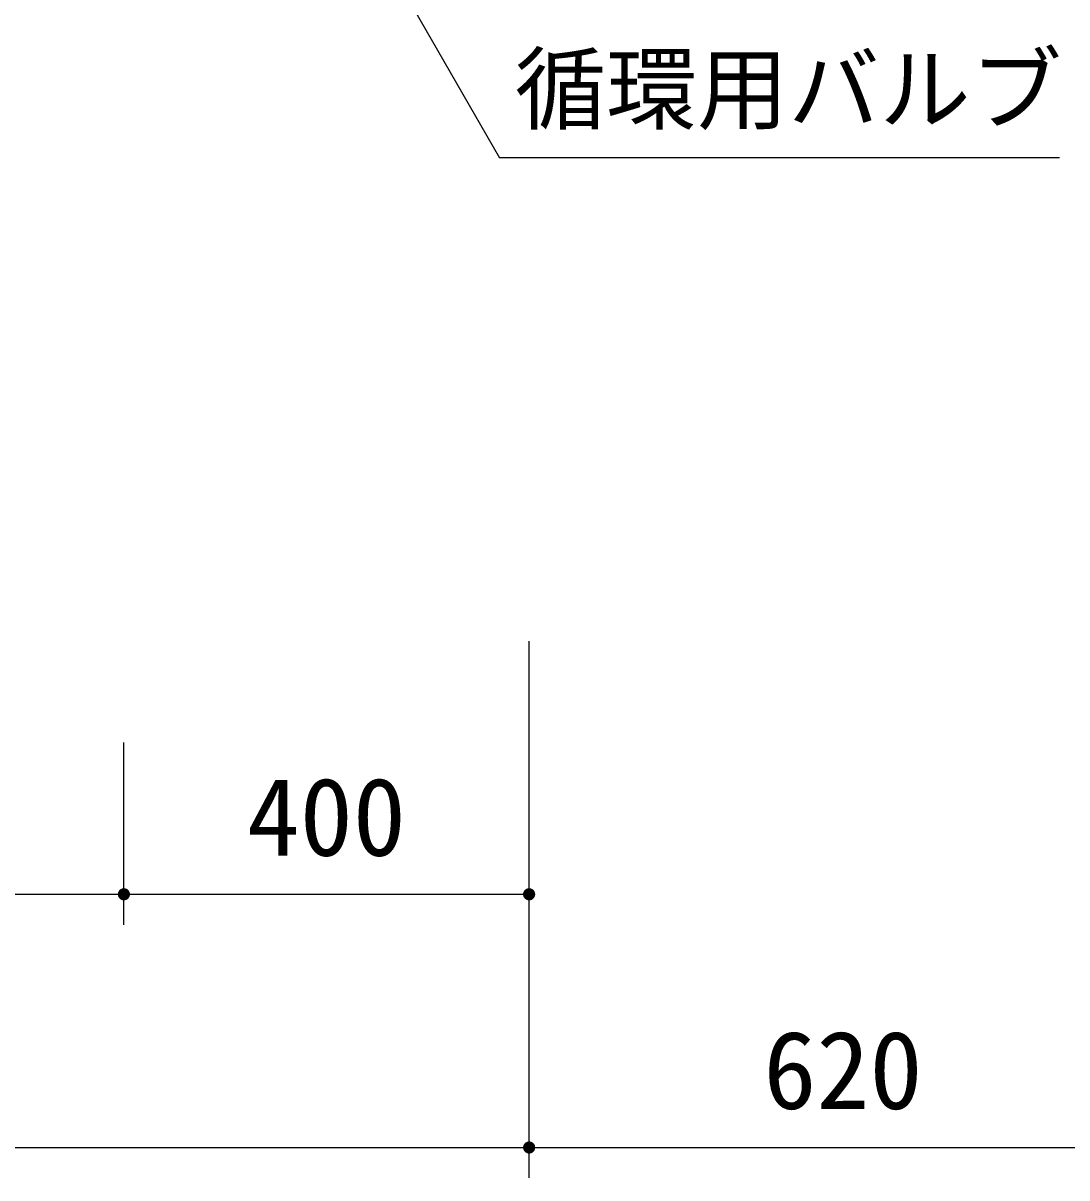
# Model space of a CAD drawing. Units: millimetres, scale not verified. Extents: x -8910 to 8910, y -6308 to 6308.
# Drawn here: x -4634 to -3604, y -289 to 851 of the extents above; entities that cross this region are included whole.
import ezdxf
from ezdxf.enums import TextEntityAlignment as Align

# ---------------------------------------------------------------- set-up
doc = ezdxf.new("R2010")
doc.units = ezdxf.units.MM
doc.header["$LTSCALE"] = 30
doc.layers.add('0-2_空気管', color=3, linetype='Continuous', lineweight=25)
doc.layers.add('0-6_製作', color=5, linetype='Continuous', lineweight=25)
doc.styles.add('ＭＳ ゴシック', font='')
doc.styles.get('ＭＳ ゴシック').set_extended_font_data('MS Gothic')

msp = doc.modelspace()

# ---------------------------------------------------------------- linework, layer by layer
at = {"layer": '0-2_空気管'}
for p in [(-4507.33, 1313.77), (-3610.66, 718.27)]:
    msp.add_line(p, (-4163.52, 718.27), dxfattribs=at)
at = {"layer": '0-6_製作', "color": 2}
for p, q in [((-4134.36, -288.93), (-4134.36, 241.07)), ((-4534.37, -38.93), (-4534.37, 141.07)), ((-4934.36, -8.93), (-4534.37, -8.93)), ((-4534.37, -8.93), (-4134.36, -8.93)), ((-6344.36, -258.93), (-4134.36, -258.93)), ((-4134.36, -258.93), (-3514.36, -258.93))]:
    msp.add_line(p, q, dxfattribs=at)
at = {"layer": '0-6_製作'}
for points in [[(-4540.36, -8.55), (-4534.37, -8.93), (-4540.37, -8.93)], [(-4534.37, -8.93), (-4540.32, -9.68), (-4540.37, -8.93)], [(-4540.26, -7.8), (-4534.37, -8.93), (-4540.36, -8.55)], [(-4534.37, -8.93), (-4540.18, -10.42), (-4540.32, -9.68)], [(-4540.08, -7.07), (-4534.37, -8.93), (-4540.26, -7.8)], [(-4534.37, -8.93), (-4539.95, -11.14), (-4540.18, -10.42)], [(-4539.8, -6.37), (-4534.37, -8.93), (-4540.08, -7.07)], [(-4534.37, -8.93), (-4539.63, -11.82), (-4539.95, -11.14)], [(-4539.44, -5.71), (-4534.37, -8.93), (-4539.8, -6.37)], [(-4534.37, -8.93), (-4539.22, -12.45), (-4539.63, -11.82)], [(-4538.99, -5.1), (-4534.37, -8.93), (-4539.44, -5.71)], [(-4534.37, -8.93), (-4538.74, -13.03), (-4539.22, -12.45)], [(-4538.48, -4.55), (-4534.37, -8.93), (-4538.99, -5.1)], [(-4534.37, -8.93), (-4538.2, -13.55), (-4538.74, -13.03)], [(-4537.9, -4.07), (-4534.37, -8.93), (-4538.48, -4.55)], [(-4534.37, -8.93), (-4537.59, -13.99), (-4538.2, -13.55)], [(-4537.26, -3.67), (-4534.37, -8.93), (-4537.9, -4.07)], [(-4534.37, -8.93), (-4536.93, -14.36), (-4537.59, -13.99)], [(-4536.58, -3.35), (-4534.37, -8.93), (-4537.26, -3.67)], [(-4534.37, -8.93), (-4536.22, -14.63), (-4536.93, -14.36)], [(-4535.86, -3.12), (-4534.37, -8.93), (-4536.58, -3.35)], [(-4534.37, -8.93), (-4535.5, -14.82), (-4536.22, -14.63)], [(-4535.12, -2.97), (-4534.37, -8.93), (-4535.86, -3.12)], [(-4534.37, -8.93), (-4534.75, -14.92), (-4535.5, -14.82)], [(-4534.37, -2.93), (-4534.37, -8.93), (-4535.12, -2.97)], [(-4534.37, -8.93), (-4534.37, -14.93), (-4534.75, -14.92)], [(-4534.37, -2.93), (-4528.37, -8.93), (-4534.37, -8.93)], [(-4533.99, -2.94), (-4528.37, -8.93), (-4534.37, -2.93)], [(-4534.37, -8.93), (-4533.62, -14.88), (-4534.37, -14.93)], [(-4528.37, -8.93), (-4533.62, -14.88), (-4534.37, -8.93)], [(-4533.25, -3.03), (-4528.37, -8.93), (-4533.99, -2.94)], [(-4528.37, -8.93), (-4532.88, -14.74), (-4533.62, -14.88)], [(-4532.52, -3.22), (-4528.37, -8.93), (-4533.25, -3.03)], [(-4528.37, -8.93), (-4532.16, -14.51), (-4532.88, -14.74)], [(-4531.82, -3.5), (-4528.37, -8.93), (-4532.52, -3.22)], [(-4528.37, -8.93), (-4531.48, -14.19), (-4532.16, -14.51)], [(-4531.16, -3.86), (-4528.37, -8.93), (-4531.82, -3.5)], [(-4528.37, -8.93), (-4530.84, -13.78), (-4531.48, -14.19)], [(-4530.55, -4.3), (-4528.37, -8.93), (-4531.16, -3.86)], [(-4528.37, -8.93), (-4530.26, -13.3), (-4530.84, -13.78)], [(-4530, -4.82), (-4528.37, -8.93), (-4530.55, -4.3)], [(-4528.37, -8.93), (-4529.75, -12.75), (-4530.26, -13.3)], [(-4529.52, -5.4), (-4528.37, -8.93), (-4530, -4.82)], [(-4528.37, -8.93), (-4529.3, -12.14), (-4529.75, -12.75)], [(-4529.11, -6.04), (-4528.37, -8.93), (-4529.52, -5.4)], [(-4528.37, -8.93), (-4528.94, -11.48), (-4529.3, -12.14)], [(-4528.79, -6.72), (-4528.37, -8.93), (-4529.11, -6.04)], [(-4528.37, -8.93), (-4528.66, -10.78), (-4528.94, -11.48)], [(-4528.56, -7.44), (-4528.37, -8.93), (-4528.79, -6.72)], [(-4528.37, -8.93), (-4528.48, -10.05), (-4528.66, -10.78)], [(-4528.42, -8.18), (-4528.37, -8.93), (-4528.56, -7.44)], [(-4528.37, -8.93), (-4528.38, -9.3), (-4528.48, -10.05)], [(-4140.35, -8.55), (-4134.36, -8.93), (-4140.36, -8.93)], [(-4134.36, -8.93), (-4140.31, -9.68), (-4140.36, -8.93)], [(-4140.25, -7.8), (-4134.36, -8.93), (-4140.35, -8.55)], [(-4134.36, -8.93), (-4140.17, -10.42), (-4140.31, -9.68)], [(-4140.06, -7.07), (-4134.36, -8.93), (-4140.25, -7.8)], [(-4134.36, -8.93), (-4139.94, -11.14), (-4140.17, -10.42)], [(-4139.79, -6.37), (-4134.36, -8.93), (-4140.06, -7.07)], [(-4134.36, -8.93), (-4139.62, -11.82), (-4139.94, -11.14)], [(-4139.42, -5.71), (-4134.36, -8.93), (-4139.79, -6.37)], [(-4134.36, -8.93), (-4139.21, -12.45), (-4139.62, -11.82)], [(-4138.98, -5.1), (-4134.36, -8.93), (-4139.42, -5.71)], [(-4134.36, -8.93), (-4138.73, -13.03), (-4139.21, -12.45)], [(-4138.47, -4.55), (-4134.36, -8.93), (-4138.98, -5.1)], [(-4134.36, -8.93), (-4138.18, -13.55), (-4138.73, -13.03)], [(-4137.89, -4.07), (-4134.36, -8.93), (-4138.47, -4.55)], [(-4134.36, -8.93), (-4137.57, -13.99), (-4138.18, -13.55)], [(-4137.25, -3.67), (-4134.36, -8.93), (-4137.89, -4.07)], [(-4134.36, -8.93), (-4136.91, -14.36), (-4137.57, -13.99)], [(-4136.57, -3.35), (-4134.36, -8.93), (-4137.25, -3.67)], [(-4134.36, -8.93), (-4136.21, -14.63), (-4136.91, -14.36)], [(-4135.85, -3.12), (-4134.36, -8.93), (-4136.57, -3.35)], [(-4134.36, -8.93), (-4135.48, -14.82), (-4136.21, -14.63)], [(-4135.11, -2.97), (-4134.36, -8.93), (-4135.85, -3.12)], [(-4134.36, -8.93), (-4134.74, -14.92), (-4135.48, -14.82)], [(-4134.36, -2.93), (-4134.36, -8.93), (-4135.11, -2.97)], [(-4134.36, -8.93), (-4134.36, -14.93), (-4134.74, -14.92)], [(-4134.36, -2.93), (-4128.36, -8.93), (-4134.36, -8.93)], [(-4133.98, -2.94), (-4128.36, -8.93), (-4134.36, -2.93)], [(-4134.36, -8.93), (-4133.61, -14.88), (-4134.36, -14.93)], [(-4128.36, -8.93), (-4133.61, -14.88), (-4134.36, -8.93)], [(-4133.23, -3.03), (-4128.36, -8.93), (-4133.98, -2.94)], [(-4128.36, -8.93), (-4132.87, -14.74), (-4133.61, -14.88)], [(-4132.5, -3.22), (-4128.36, -8.93), (-4133.23, -3.03)], [(-4128.36, -8.93), (-4132.15, -14.51), (-4132.87, -14.74)], [(-4131.8, -3.5), (-4128.36, -8.93), (-4132.5, -3.22)], [(-4128.36, -8.93), (-4131.47, -14.19), (-4132.15, -14.51)], [(-4131.14, -3.86), (-4128.36, -8.93), (-4131.8, -3.5)], [(-4128.36, -8.93), (-4130.83, -13.78), (-4131.47, -14.19)], [(-4130.53, -4.3), (-4128.36, -8.93), (-4131.14, -3.86)], [(-4128.36, -8.93), (-4130.25, -13.3), (-4130.83, -13.78)], [(-4129.98, -4.82), (-4128.36, -8.93), (-4130.53, -4.3)], [(-4128.36, -8.93), (-4129.74, -12.75), (-4130.25, -13.3)], [(-4129.5, -5.4), (-4128.36, -8.93), (-4129.98, -4.82)], [(-4128.36, -8.93), (-4129.29, -12.14), (-4129.74, -12.75)], [(-4129.1, -6.04), (-4128.36, -8.93), (-4129.5, -5.4)], [(-4128.36, -8.93), (-4128.93, -11.48), (-4129.29, -12.14)], [(-4128.78, -6.72), (-4128.36, -8.93), (-4129.1, -6.04)], [(-4128.36, -8.93), (-4128.65, -10.78), (-4128.93, -11.48)], [(-4128.55, -7.44), (-4128.36, -8.93), (-4128.78, -6.72)], [(-4128.36, -8.93), (-4128.46, -10.05), (-4128.65, -10.78)], [(-4128.41, -8.18), (-4128.36, -8.93), (-4128.55, -7.44)], [(-4128.36, -8.93), (-4128.37, -9.3), (-4128.46, -10.05)], [(-4140.35, -258.55), (-4134.36, -258.93), (-4140.36, -258.93)], [(-4134.36, -258.93), (-4140.31, -259.68), (-4140.36, -258.93)], [(-4140.25, -257.8), (-4134.36, -258.93), (-4140.35, -258.55)], [(-4134.36, -258.93), (-4140.17, -260.42), (-4140.31, -259.68)], [(-4140.06, -257.07), (-4134.36, -258.93), (-4140.25, -257.8)], [(-4134.36, -258.93), (-4139.94, -261.14), (-4140.17, -260.42)], [(-4139.79, -256.37), (-4134.36, -258.93), (-4140.06, -257.07)], [(-4134.36, -258.93), (-4139.62, -261.82), (-4139.94, -261.14)], [(-4139.42, -255.71), (-4134.36, -258.93), (-4139.79, -256.37)], [(-4134.36, -258.93), (-4139.21, -262.45), (-4139.62, -261.82)], [(-4138.98, -255.1), (-4134.36, -258.93), (-4139.42, -255.71)], [(-4134.36, -258.93), (-4138.73, -263.03), (-4139.21, -262.45)], [(-4138.47, -254.55), (-4134.36, -258.93), (-4138.98, -255.1)], [(-4134.36, -258.93), (-4138.18, -263.55), (-4138.73, -263.03)], [(-4137.89, -254.07), (-4134.36, -258.93), (-4138.47, -254.55)], [(-4134.36, -258.93), (-4137.57, -263.99), (-4138.18, -263.55)], [(-4137.25, -253.67), (-4134.36, -258.93), (-4137.89, -254.07)], [(-4134.36, -258.93), (-4136.91, -264.36), (-4137.57, -263.99)], [(-4136.57, -253.35), (-4134.36, -258.93), (-4137.25, -253.67)], [(-4134.36, -258.93), (-4136.21, -264.63), (-4136.91, -264.36)], [(-4135.85, -253.12), (-4134.36, -258.93), (-4136.57, -253.35)], [(-4134.36, -258.93), (-4135.48, -264.82), (-4136.21, -264.63)], [(-4135.11, -252.97), (-4134.36, -258.93), (-4135.85, -253.12)], [(-4134.36, -258.93), (-4134.74, -264.92), (-4135.48, -264.82)], [(-4134.36, -252.93), (-4134.36, -258.93), (-4135.11, -252.97)], [(-4134.36, -258.93), (-4134.36, -264.93), (-4134.74, -264.92)], [(-4134.36, -252.93), (-4128.36, -258.93), (-4134.36, -258.93)], [(-4133.98, -252.94), (-4128.36, -258.93), (-4134.36, -252.93)], [(-4134.36, -258.93), (-4133.61, -264.88), (-4134.36, -264.93)], [(-4128.36, -258.93), (-4133.61, -264.88), (-4134.36, -258.93)], [(-4133.23, -253.03), (-4128.36, -258.93), (-4133.98, -252.94)], [(-4128.36, -258.93), (-4132.87, -264.74), (-4133.61, -264.88)], [(-4132.5, -253.22), (-4128.36, -258.93), (-4133.23, -253.03)], [(-4128.36, -258.93), (-4132.15, -264.51), (-4132.87, -264.74)], [(-4131.8, -253.5), (-4128.36, -258.93), (-4132.5, -253.22)], [(-4128.36, -258.93), (-4131.47, -264.19), (-4132.15, -264.51)], [(-4131.14, -253.86), (-4128.36, -258.93), (-4131.8, -253.5)], [(-4128.36, -258.93), (-4130.83, -263.78), (-4131.47, -264.19)], [(-4130.53, -254.3), (-4128.36, -258.93), (-4131.14, -253.86)], [(-4128.36, -258.93), (-4130.25, -263.3), (-4130.83, -263.78)], [(-4129.98, -254.82), (-4128.36, -258.93), (-4130.53, -254.3)], [(-4128.36, -258.93), (-4129.74, -262.75), (-4130.25, -263.3)], [(-4129.5, -255.4), (-4128.36, -258.93), (-4129.98, -254.82)], [(-4128.36, -258.93), (-4129.29, -262.14), (-4129.74, -262.75)], [(-4129.1, -256.04), (-4128.36, -258.93), (-4129.5, -255.4)], [(-4128.36, -258.93), (-4128.93, -261.48), (-4129.29, -262.14)], [(-4128.78, -256.72), (-4128.36, -258.93), (-4129.1, -256.04)], [(-4128.36, -258.93), (-4128.65, -260.78), (-4128.93, -261.48)], [(-4128.55, -257.44), (-4128.36, -258.93), (-4128.78, -256.72)], [(-4128.36, -258.93), (-4128.46, -260.05), (-4128.65, -260.78)], [(-4128.41, -258.18), (-4128.36, -258.93), (-4128.55, -257.44)], [(-4128.36, -258.93), (-4128.37, -259.3), (-4128.46, -260.05)]]:
    msp.add_solid(points, dxfattribs=at)

# ---------------------------------------------------------------- texts
at = {"layer": '0-2_空気管', "color": 4, "style": 'ＭＳ ゴシック'}
msp.add_text('循環用バルブ', height=65.98, dxfattribs=at).set_placement((-4148.52, 733.27), align=Align.BOTTOM_LEFT)
at = {"layer": '0-6_製作', "color": 4, "style": 'ＭＳ ゴシック'}
for s, p in [('400', (-4413.11, 6.07)), ('620', (-3903.11, -243.93))]:
    msp.add_text(s, height=76.98, dxfattribs=at).set_placement(p, align=Align.BOTTOM_LEFT)

doc.saveas('drawing.dxf')
